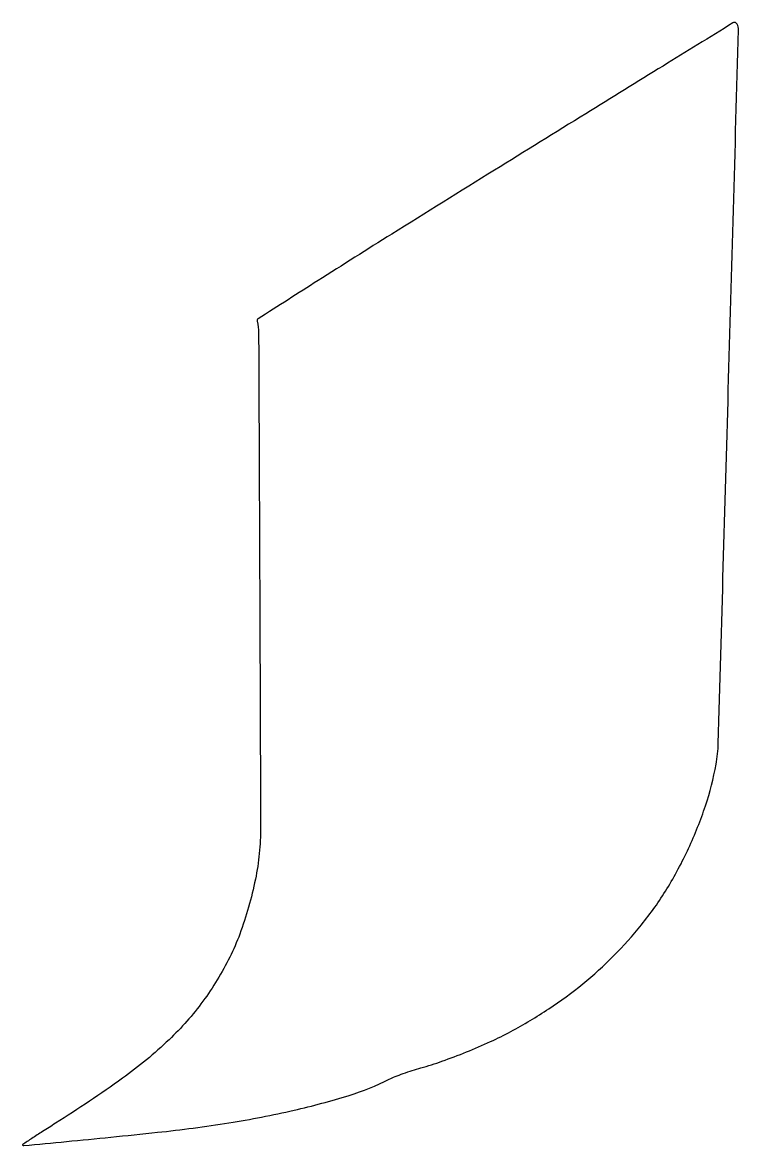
# Model space of a CAD drawing. Extents: x 0 to 283, y 0 to 444.
import ezdxf

# ---------------------------------------------------------------- set-up
doc = ezdxf.new("R2010")
doc.units = 0

msp = doc.modelspace()

# ---------------------------------------------------------------- linework, layer by layer
msp.add_lwpolyline([(186.5, 385.510565, 0.000844), (146.011305, 360.3119, 0.002175), (116.882067, 341.938014, 0.000266), (93.24108, 326.864111, 0.323062), (92.844352, 325.864125, -0.060803), (93.422837, 321.290366, -0.000066), (93.840611, 222.322211, -0.00015), (94.205846, 125.922615, -0.026226), (93.703749, 115.673551, -0.025033), (92.148047, 105.479782, -0.018953), (89.464186, 94.484044, -0.019076), (85.987495, 83.830667, -0.027054), (82.035689, 74.680626, -0.043021), (71.425877, 57.288916, -0.043908), (58.060978, 42.097547, -0.034892), (39.680146, 26.872806, -0.014975), (13.224265, 9.080334, 0.002132), (8.153173, 5.855835, 0.003591), (3.929275, 3.101635, 0.00054), (0.237448, 0.650673, 0.489741), (0.224265, 0.469977, 0.209718), (0.726658, 0.303842, 0.000108), (17.53302, 1.893261, 0.001533), (35.069022, 3.609751, 0.001318), (53.5, 5.519989, 0.013063), (81.715659, 9.267224, 0.016802), (107.401948, 14.254085, 0.018644), (129.155613, 20.102666, 0.041844), (145, 26.49675, -0.022163), (147.277417, 27.521681, -0.008484), (150.528125, 28.751211, -0.008381), (154.107296, 29.968672, -0.010194), (157.5, 30.983778, 0.017777), (165.807459, 33.607265, 0.010696), (175.471455, 37.276052, 0.010675), (185.024137, 41.377698, 0.016923), (193, 45.336867, 0.022085), (208.012189, 54.310411, 0.02551), (221.440797, 64.182602, 0.026049), (233.551072, 75.174619, 0.025082), (244.615204, 87.5, 0.033182), (254.603188, 101.638488, 0.028545), (263.196942, 117.68741, 0.02872), (269.852759, 134.491669, 0.034957), (274.036521, 150.889469, 0.037849), (274.900504, 159.145872, 0.000067), (278.873062, 298.655077, 0.000019), (282.901544, 440.993161, 0.140682), (282.322214, 443.25, 0.068424), (282.102323, 443.529017, 0.061969), (281.808313, 443.749267, 0.065539), (281.487975, 443.880296, 0.101887), (281.190983, 443.89644, 0.10127), (280.665333, 443.704195, 0.000015), (253.090476, 426.702871, 0.000387), (222.592055, 407.865167, 0.000234)], format="xyb", close=True)

doc.saveas('drawing.dxf')
